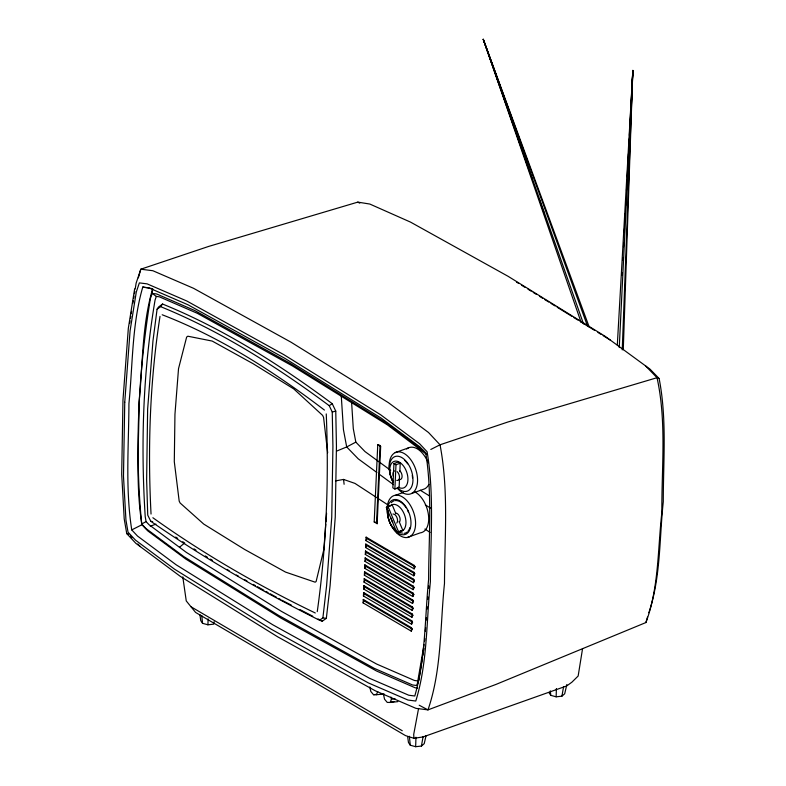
<?xml version="1.0" encoding="UTF-8"?>
<svg xmlns="http://www.w3.org/2000/svg" width="786" height="786" viewBox="0 0 786 786"><rect width="100%" height="100%" fill="white"/><g stroke="black" fill="none" stroke-linecap="round" stroke-linejoin="round"><path stroke-width="1.18" d="M214.126 621.746L213.694 624.163L207.926 624.801L208.123 618.877M426.1 735.539L424.214 743.664L421.424 746.061L415.656 746.7L415.961 737.219M566.853 684.498L564.692 693.783L561.911 696.18L556.144 696.818L556.409 688.526M623.269 349.672L632.838 70.435L617.315 345.054M622.237 349.888L632.838 70.435L630.117 121.889M629.213 157.367L629.36 153.692M629.979 138.994L630.333 130.427M630.686 121.859L632.838 70.435L619.25 347.579M363.122 602.901L363.279 599.443L411.432 627.7L412.247 629.114L411.275 631.158L363.122 602.901L364.095 600.858L363.279 599.443M363.437 595.985L363.594 592.526L411.746 620.783L412.562 622.198L411.589 624.241L363.437 595.985L364.409 593.941L363.594 592.526M363.751 589.058L363.908 585.599L412.06 613.856L412.876 615.271L411.903 617.315L363.751 589.058L364.724 587.014L363.908 585.599M364.065 582.141L364.223 578.683L412.375 606.939L413.19 608.354L412.218 610.398L364.065 582.141L365.038 580.097L364.223 578.683M364.38 575.214L364.537 571.756L412.689 600.013L413.505 601.428L412.532 603.471L364.38 575.214L365.352 573.171L364.537 571.756M364.694 568.298L364.851 564.839L413.004 593.096L413.819 594.511L412.846 596.554L364.694 568.298L365.667 566.254L364.851 564.839M365.009 561.381L365.166 557.913L413.318 586.169L414.134 587.584L413.161 589.638L365.009 561.381L365.981 559.327L365.166 557.913M365.323 554.454L365.48 550.996L413.632 579.253L414.448 580.667L413.475 582.711L365.323 554.454L366.286 552.411L365.48 550.996M365.637 547.537L365.795 544.069L413.947 572.326L414.762 573.751L413.79 575.794L365.637 547.537L366.6 545.484L365.795 544.069M365.952 540.611L366.109 537.152L414.261 565.409L415.077 566.824L414.104 568.868L365.952 540.611L366.915 538.567L366.109 537.152M374.205 521.973L377.761 444.67L380.07 445.495L380.66 446.556L377.162 523.712L374.205 521.973L376.573 522.523L377.162 523.712M376.573 522.523L380.07 445.495M399.838 471.738L400.221 463.229L398.178 462.021L393.933 463.524L392.833 487.841L394.877 489.049L399.121 487.536L399.504 479.028M394.877 489.049L395.987 464.732L393.933 463.524M411.275 631.158L411.432 627.7M411.589 624.241L411.746 620.783M411.903 617.315L412.06 613.856M412.218 610.398L412.375 606.939M412.532 603.471L412.689 600.013M412.846 596.554L413.004 593.096M413.161 589.638L413.318 586.169M413.475 582.711L413.632 579.253M413.79 575.794L413.947 572.326M414.104 568.868L414.261 565.409M622.011 275.012L622.139 272.565M622.787 260.313L622.915 257.867M623.504 246.833L623.691 243.159M624.28 232.135L624.477 228.461M624.988 218.665L625.253 213.763M625.705 205.185L626.029 199.064M626.481 190.487L626.806 184.356M627.199 177.007L627.65 168.44M627.906 163.537L628.427 153.732M628.692 148.839L629.203 139.034M629.399 135.359L629.989 124.335M325.758 524.203L323.852 549.512L316.119 581.522L315.157 582.19L285.554 572.1L244.584 549.424L203.751 524.095L180.112 502.991L179.188 501.124L174.296 461.696L174.954 414.32L178.52 368.673L186.636 337.086L187.825 336.202L212.191 341.065L253.023 363.663L293.767 388.932L322.624 415.401L323.577 417.415L327.664 452.736M325.935 521.796L326.573 513.356M424.627 640.973L424.813 638.527M425.364 631.187L425.639 627.523M426.189 620.183L426.376 617.737M427.014 609.17L427.201 606.723M427.751 599.394L427.938 596.947M428.576 588.38L428.763 585.934M417.602 688.123L415.234 687.809L376.592 671.028L281.024 618.15L185.742 559.033L147.621 530.766L141.932 524.734C135.457 484.147 138.965 442.793 139.083 401.901C142.865 364.193 141.902 325.325 152.651 288.708L152.16 293.384L150.362 298.68C138.405 372.878 134.386 449.15 141.686 523.997L145.98 528.546L183.747 556.547L278.863 615.556L374.264 668.355L412.542 684.97L417.012 685.559L424.047 644.599M319.509 620.252L322.889 617.914L326.603 585.619L331.741 517.237L332.92 446.527L332.252 412.031L329.246 405.694C276.849 366.846 221.151 331.279 160.57 306.628L157.082 309.232L152.956 340.937L147.63 409.201L146.638 480L147.739 515.125L150.794 521.285C204.488 558.433 261.139 591.062 319.509 620.252L322.329 621.156L326.337 618.376L330.11 585.501L335.258 517.031L336.447 446.222L335.76 411.107L332.232 403.68C279.531 364.576 223.509 328.794 162.545 304.025L158.477 307.071L157.082 309.232M317.259 611.626C326.465 546.211 328.97 479.892 326.249 413.917M160.01 316.394C149.841 381.662 147.611 448.118 151.04 514.044M134.642 288.914L128.334 328.263L122.97 400.103L121.702 474.351L124.208 518.868L126.743 533.606L135.86 543.342L180.436 576.452L277.713 636.847L375.266 690.786L415.961 708.363L427.987 709.876L495.887 684.459L645.915 622.541C658.963 587.584 657.695 549.247 661.851 512.629C661.566 467.709 666.754 422.023 657.027 377.712L645.483 365.814M129.71 323.223L130.083 320.865M130.466 318.507L130.84 316.149M131.223 313.781L131.596 311.423M132.922 303.16L133.306 300.802M133.679 298.444L134.062 296.086M134.435 293.718L134.819 291.36M135.192 289.002L136.145 283.098L140.802 269.205L208.585 246.45L357.807 202.12L369.813 204.046L410.489 222.094L508.041 276.279L605.318 336.428L649.983 369.115L659.13 378.538C667.049 419.085 663.266 460.753 663.276 501.763C659.297 538.705 660.83 577.17 648.843 612.746M582.583 648.499L578.152 676.019L571.864 682.219L566.706 685.942L423.094 736.934L413.917 738.3L405.507 735.608L195.576 612.422L186.253 600.926L182.794 576.855M422.465 657.764L418.81 680.263L417.012 685.559M422.848 655.396L423.232 653.028M423.615 650.661L423.998 648.293M421.424 746.061L423.123 736.423M561.911 696.18L563.611 686.542M418.584 708.432L413.711 734.399L413.917 738.3M138.356 277.841L140.802 269.205L152.828 270.718L193.523 288.295L291.085 342.234L388.353 402.629L428.498 432.487L440.022 444.797C448.777 490.464 444.65 537.31 444.483 583.487C440.081 625.577 441.879 669.387 427.987 709.876L419.193 705.229M645.915 622.541L647.497 617.108M142.767 287.077C131.851 324.815 132.795 364.783 128.933 403.601C128.786 445.652 125.2 488.155 131.743 529.902L137.511 536.052L176.143 564.79L272.732 624.762L369.607 678.318L408.769 695.237L414.782 695.993C425.698 658.255 424.754 618.287 428.616 579.469C428.763 537.418 432.349 494.915 425.806 453.168L420.038 447.018L381.416 418.28L284.827 358.318L187.952 304.762L148.78 287.833L142.767 287.077L151.551 288.521M426.051 453.434L423.192 450.398L385.435 422.396L290.319 363.387L194.908 310.598L156.64 293.974L152.16 293.384L156.306 296.41L155.058 300.075C142.964 371.454 140.625 444.522 145.223 516.716L146.078 521.609L148.976 524.684L186.38 552.411L281.339 611.321L376.573 664.023L414.477 680.489L417.504 680.882M369.823 686.974L370.805 691.483L373.517 694.706L376.376 694.755L377.702 691.601M383.558 694.686L384.541 699.196L387.252 702.419L390.111 702.458L391.438 699.304L390.956 697.054M160.57 306.628L162.545 304.025M179.522 547.243L183.924 543.588M329.246 405.694L332.232 403.68M146.078 521.609L141.686 523.997L141.932 524.734L131.743 529.902M399.111 521.472L402.766 530.265L396.871 532.662L386.358 507.373L392.253 504.976L395.908 513.779M392.253 504.976L386.358 507.373M396.871 532.662L402.766 530.265M351.588 402.019L353.297 428.665L355.832 442.125L346.695 446.949L336.536 451.144M430.807 449.464L440.022 444.797L507.805 422.033L657.027 377.712L659.13 378.538M150.273 526.237L155.923 524.115M395.181 452.608L408.307 447.951M395.987 464.732L400.221 463.229M395.692 495.18L403.346 492.468M411.5 493.529L424.617 488.872A22.057 12.9 70.5 0 0 428.861 484.392M407.06 537.536A22.057 12.9 70.5 0 0 409.82 504.474A22.057 12.9 70.5 0 0 387.243 507.068A22.057 12.9 70.5 0 0 407.06 537.536L420.186 532.879A22.057 12.9 70.5 0 0 428.468 514.958A22.057 12.9 70.5 0 0 415.028 491.967M332.252 412.031L335.76 411.107M391.438 699.304L394.936 698.548M335.612 480.885L343.561 479.431L354.977 483.41L387.891 504.887M373.517 694.706L375.806 694.431M390.691 701.996L394.13 701.584M376.376 694.755L384.118 693.94M390.111 702.458L397.854 701.643M380.395 693.871L382.261 693.91M156.306 296.41L159.332 296.813L197.237 313.27L292.48 365.971L387.439 424.882L426.277 454.151M322.889 617.914L326.337 618.376M150.794 521.285L152.681 521.639M397.854 532.034L402.452 533.105M548.933 692.594L550.77 695.335L556.144 696.818M199.909 614.613L200.725 620.576L202.552 623.318L207.926 624.801M407.639 736.511L408.455 742.475L410.282 745.216L415.656 746.7M126.743 533.606L128.766 534.284M162.191 314.764C220.905 337.4 274.501 372.102 324.421 410.066M315.294 612.992C258.673 585.737 204.006 554.277 152.867 517.728M281.84 600.219L291.429 605.171M299.957 609.582L312.74 616.195M318.065 618.946L322.329 621.156M357.807 202.12L359.742 203.161M236.34 575.028L238.453 576.197M244.8 579.714L246.922 580.883M253.269 584.401L255.381 585.57M257.503 586.739L263.85 590.257M265.973 591.426L268.085 592.605M270.197 593.774L276.554 597.291M278.666 598.46L280.779 599.63M377.761 444.67L380.63 446.36M366.915 538.567L415.077 566.824M366.6 545.484L414.762 573.751M366.286 552.411L414.448 580.667M365.981 559.327L414.134 587.584M365.667 566.254L413.819 594.511M365.352 573.171L413.505 601.428M365.038 580.097L413.19 608.354M364.724 587.014L412.876 615.271M364.409 593.941L412.562 622.198M364.095 600.858L412.247 629.114M191.204 606.89L402.255 730.744M516.52 282.105L518.613 283.402M521.737 285.338L524.871 287.273M527.995 289.209L531.13 291.144M533.213 292.431L536.347 294.367M539.471 296.302L542.605 298.238M544.688 299.525L548.864 302.109M550.947 303.396L555.122 305.97M557.205 307.267L571.815 316.296M573.898 317.583L578.074 320.167M580.156 321.454L594.756 330.484M597.891 332.419L601.015 334.355M603.108 335.642L610.408 340.161M420.205 490.189L429.588 495.995M425.314 504.877L430.482 508.08M193.965 548.893L196.028 550.171M205.323 555.928L207.386 557.215M210.481 559.131L212.544 560.418M226.997 569.378L229.06 570.656M424.902 529.047L430.05 532.397M175.72 537.044L177.724 538.381M182.735 541.731L184.739 543.067M390.701 470.382L364.979 451.557L355.832 442.125M376.858 472.474L358.239 458.847L346.695 446.949L343.443 429.687L341.281 395.977M378.813 473.899L393.511 484.657M130.417 536.042L132.058 537.801M137.825 543.961L140.301 546.594M388.009 506.479L398.522 531.778M589.215 327.045L483.252 39.3L581.041 322.152M587.604 326.318L483.252 39.3L531.916 178.206M508.689 109.657L483.252 39.3L583.507 323.871M509.525 111.966L514.113 124.65M516.618 131.576L519.536 139.653M523.702 151.187L524.96 154.645M539.216 199.045L544.492 214.087M343.561 479.431L344.111 484.284M550.318 690.865L550.77 695.335M409.378 736.276L410.282 745.216M201.766 615.487L202.552 623.318M406.667 449.012A22.057 12.9 70.5 0 1 428.115 462.748M393.236 482.103A22.057 12.9 70.5 0 1 398.217 451.852A22.057 12.9 70.5 0 1 417.553 481.012A22.057 12.9 70.5 0 1 397.097 487.939M393.206 482.231A18.343 10.729 70.5 0 1 395.879 456.322A18.343 10.729 70.5 0 1 412.925 478.281A18.343 10.729 70.5 0 1 397.795 488.145M392.735 481.111A14.109 8.253 70.5 0 1 394.189 461.343A14.109 8.253 70.5 0 1 407.688 476.08A14.109 8.253 70.5 0 1 398.276 487.163M399.76 470.735A5.04 2.948 70.5 0 1 402.088 476.571A5.04 2.948 70.5 0 1 399.367 479.45M393.236 475.815A5.04 2.948 70.5 0 1 394.385 470.912M397.166 471.659A5.04 2.948 70.5 0 1 399.494 477.495A5.04 2.948 70.5 0 1 396.773 480.364M404.682 460.4A17.076 9.982 70.5 0 1 407.669 463.848M412.267 475.383A17.076 9.982 70.5 0 1 412.542 477.839M388.068 505.889A18.343 10.729 70.5 0 1 407.826 510.104A18.343 10.729 70.5 0 1 402.461 534.765A18.343 10.729 70.5 0 1 387.557 508.228M390.671 505.486A14.109 8.253 70.5 0 1 404.996 516.235A14.109 8.253 70.5 0 1 398.561 531.375M396.537 530.579A14.109 8.253 70.5 0 1 388.088 510.261M395.574 513.111A5.04 2.948 70.5 0 1 399.494 516.549A5.04 2.948 70.5 0 1 399.337 522.169M392.764 522.159A5.04 2.948 70.5 0 1 391.084 518.131M392.98 514.034A5.04 2.948 70.5 0 1 396.901 517.463A5.04 2.948 70.5 0 1 396.743 523.093M391.261 502.716A17.076 9.982 70.5 0 1 394.11 500.82M395.201 500.594A17.076 9.982 70.5 0 1 399.042 501.242M400.015 501.714A17.076 9.982 70.5 0 1 406.136 507.776M407.403 509.937A17.076 9.982 70.5 0 1 408.465 512.207M409.948 527.465A17.076 9.982 70.5 0 1 407.954 531.257M407.109 532.073A17.076 9.982 70.5 0 1 404.004 533.38M124.748 402.285L123.481 476.149L125.947 520.057L128.039 532.181L135.477 540.129L174.551 569.192L271.337 629.281L368.408 682.946L408.022 700.061L415.784 701.033C427.633 662.519 426.326 621.402 430.394 581.64C430.492 538.4 434.353 494.62 427.103 451.744L419.655 443.795L380.591 414.743L283.805 354.643L186.734 300.979L147.12 283.864L139.358 282.891L136.302 291.999L130.083 330.808L124.748 402.285"/></g></svg>
